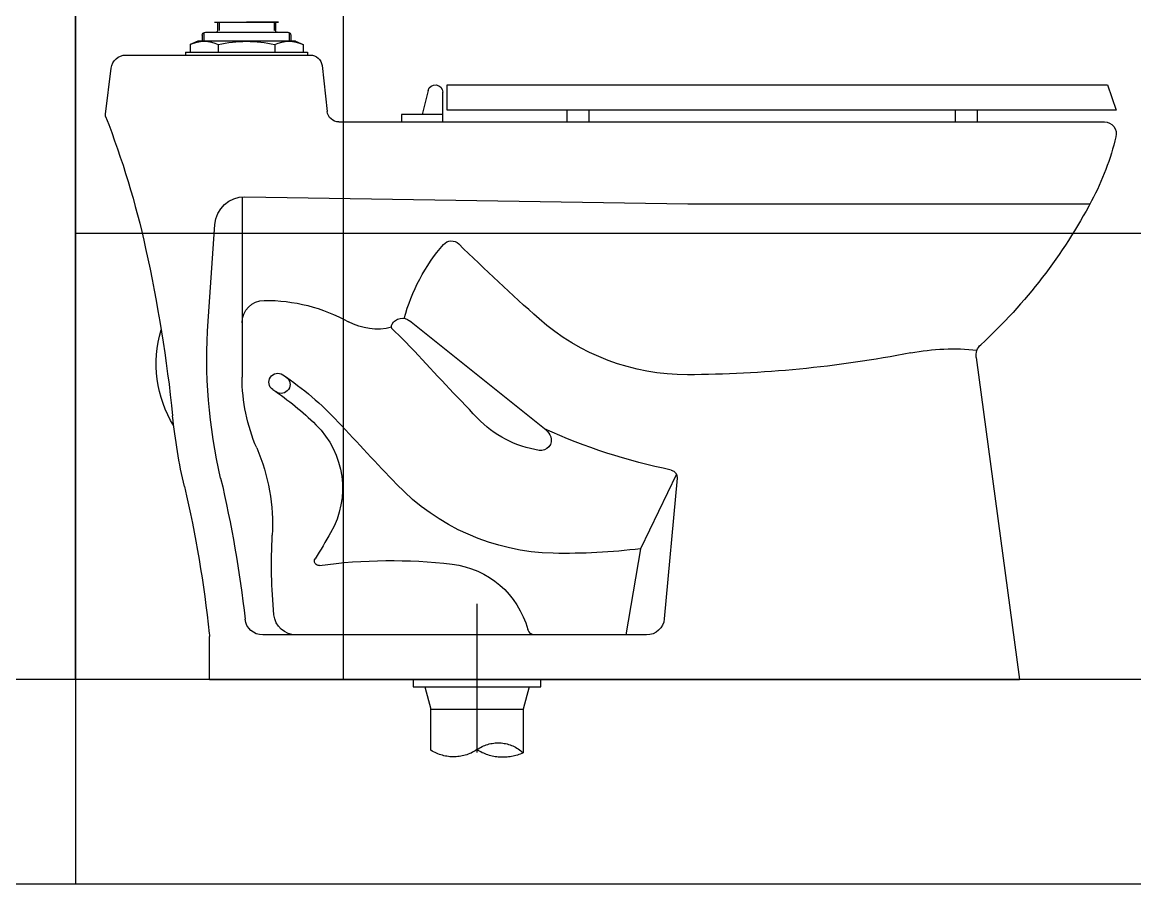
# Model space of a CAD drawing. Header units: millimetres. Extents: x 2213 to 82676, y 1050 to 28650.
# Drawn here: x 20163 to 20912, y 9450 to 10029 of the extents above; entities that cross this region are included whole.
import ezdxf

# ---------------------------------------------------------------- set-up
doc = ezdxf.new("R2010")
doc.units = ezdxf.units.MM
doc.header["$LTSCALE"] = 200
doc.linetypes.add('CEN', pattern=[62, 60, -1, 0, -1])
doc.linetypes.add('DASHED', pattern=[0.75, 0.5, -0.25])
for name, color, linetype in [('01-CEN', 1, 'CEN'), ('01HAT', 8, 'Continuous'), ('1', 1, 'Continuous'), ('2', 2, 'Continuous'), ('A-FIX', 5, 'Continuous')]:
    doc.layers.add(name, color=color, linetype=linetype)
doc.layers.add('02Waste', color=171, linetype='Continuous', plot=False)

# ---------------------------------------------------------------- blocks, each defined once
blk = doc.blocks.new('A$C657279D5')
at = {"linetype": 'Continuous'}
for p, q in [((-136.557522, 442.070796), (-115, 442.070796)), ((-115, 442.070796), (-136.557522, 442.070796)), ((-134.504425, 442.070796), (-134.504425, 436.424779)), ((-133.477876, 442.070796), (-133.477876, 436.424779)), ((-93.442478, 442.070796), (-115, 442.070796)), ((-96.522124, 442.070796), (-96.522124, 436.424779)), ((-95.495575, 442.070796), (-95.495575, 436.424779)), ((-143.743363, 435.123167), (-143.743363, 429.238938)), ((-87.283186, 435.39823), (-142.716814, 435.39823)), ((-86.256637, 435.123167), (-86.256637, 429.238938)), ((-147.849558, 429.238938), (-152.982301, 427.185841)), ((-152.982301, 427.185841), (-152.982301, 422.053097)), ((-147.849558, 429.238938), (-82.150443, 429.238938)), ((-144.769912, 433.345133), (-144.769912, 429.238938)), ((-133.991151, 427.185841), (-133.991151, 422.053097)), ((-96.00885, 427.185841), (-96.00885, 422.053097)), ((-85.230089, 433.345133), (-85.230089, 429.238938)), ((-82.150443, 429.238938), (-77.017699, 427.185841)), ((-77.017699, 427.185841), (-77.017699, 422.053097)), ((-156.061947, 422.053097), (-156.061947, 420)), ((-73.938053, 422.053097), (-156.061947, 422.053097)), ((-73.938053, 420), (-156.061947, 420)), ((-73.938053, 422.053097), (-73.938053, 420))]:
    blk.add_line(p, q, dxfattribs=at)
for p, q in [((-33.827859, 420), (-157.839693, 420)), ((-165.790773, 412.883359), (-169.20931, 382.116503)), ((-20.023202, 380.185331), (-23.90508, 411.240347)), ((-693.99997, 399.999953), (-699.99997, 382.999953)), ((-249.99997, 399.999953), (-693.99997, 399.999953)), ((-249.99997, 382.999953), (-249.99997, 399.999953)), ((-246.99997, 374.999953), (-246.99997, 394.999953)), ((-237.150882, 396.219109), (-233.073027, 379.999953)), ((-699.99997, 382.999953), (-249.99997, 382.999953)), ((-606.698238, 374.999953), (-606.698238, 382.999953)), ((-591.698238, 382.999953), (-591.698238, 374.999953)), ((-345.35123, 374.999953), (-345.35123, 382.999953)), ((-330.35123, 382.999953), (-330.35123, 374.999953)), ((-177.16038, 374.999954), (-692.000036, 374.999954)), ((-591.698238, 374.999953), (-606.698238, 374.999953)), ((-330.35123, 374.999953), (-345.35123, 374.999953)), ((-246.99997, 379.999953), (-219.332756, 379.999953)), ((-219.332756, 374.999953), (-246.99997, 374.999953)), ((-219.332756, 379.999953), (-219.332756, 374.999953)), ((-113.946962, 324.701004), (-411.842864, 320)), ((-112.000036, 324.63685), (-112.000036, 203.349451)), ((-411.842864, 320), (-682.370042, 320)), ((-89.131367, 240.960778), (-93.679975, 306.096751)), ((-316.421719, 167.806226), (-224.697653, 241.244991)), ((-605.742607, 216.504981), (-635.000036, 0)), ((-404.593386, 135.5262), (-395.992239, 40.913524)), ((-404.114296, 138.157552), (-380.000097, 88.000018)), ((-380.000097, 88.000018), (-370.000097, 29.999952)), ((-384.04152, 29.999952), (-125.914371, 29.999952)), ((-90.000036, 0), (-90.000036, 28.960461))]:
    blk.add_line(p, q)
at = {"linetype": 'DASHED'}
for p, q in [((-269.999833, 50.96864), (-269.999833, -71.44146)), ((-312.999926, -5.000101), (-312.999926, -0.000101)), ((-226.999926, -5.000101), (-312.999926, -5.000101)), ((-304.999926, -5.000101), (-300.999926, -20.000101)), ((-234.999926, -5.000101), (-238.999926, -20.000101)), ((-226.999926, -0.000101), (-226.999926, -5.000101)), ((-300.999926, -20.000101), (-300.999926, -49.287588)), ((-238.999926, -20.000101), (-300.999926, -20.000101)), ((-238.999926, -47.511743), (-238.999926, -20.000101))]:
    blk.add_line(p, q, dxfattribs=at)
blk.add_lwpolyline([(-90.000036, 0), (-635.000036, 0)])
at = {"linetype": 'Continuous'}
for centre, radius, start, end in [((-142.716814, 433.345133), 2.053097, 90, 180), ((-135.530974, 436.424779), 1.026549, 270, 0), ((-94.469027, 436.424779), 1.026549, 180, 270), ((-87.283186, 433.345133), 2.053097, 0, 90), ((-143.486726, 406.253872), 22.985066, 65.599063, 114.400937), ((-115, 340.378319), 88.860619, 90, 102.34035), ((-115, 340.378319), 88.860619, 77.65965, 90), ((-86.513275, 406.253872), 22.985066, 65.599063, 114.400937)]:
    blk.add_arc(centre, radius, start, end, dxfattribs=at)
for centre, radius, start, end in [((-157.839693, 412), 8, 90, 173.66048), ((-33.827859, 410), 10, 7.125016, 90), ((-241.99997, 394.999953), 5, 14.112777, 180), ((-177.16038, 382.999954), 8, 270, 353.659815), ((-692.000036, 366.999954), 8, 90, 193.706104096), ((538.831302, 160.827992), 599.999988, 158.705634767, 167.572687748), ((-23.000034, 379.813227), 2.999998, 338.70562882, 7.125016), ((-517.393774, 409.584096), 187.72411, 193.706108873, 207.857444471), ((-365.082435, 490.084018), 359.999998, 207.857444907, 227.373486004), ((-113.631387, 304.703494), 20, 3.994623, 90.904092), ((-1263.944151, 1318.897312), 1437.021132, 311.501648008, 314.446474427), ((-252.778981, 288.003511), 7, 41.082890399, 134.446449785), ((-340.84152, 211.227963), 123.831055, 14.8058, 41.082889132), ((929.459223, 74.747648), 999.999986, 167.572687989, 174.115480237), ((-127.977228, 140.182533), 114.817485, 89.439077432, 118.958616035), ((-127.000036, 239.995234), 15, 0, 89.439076436), ((-411.110425, 355.000001), 150.000001, 269.832959298, 311.501649209), ((-219.697622, 235.000018), 8, 30.904611401, 128.682469), ((-202.795053, 275.387679), 39.708042, 255.872047, 298.958616159), ((-443.268929, 216.230464), 355.000002, 346.840312893, 3.994623), ((-21.307335, 28.881603), 281.999854, 132.926027917, 137.115696), ((-215.407504, 237.568069), 3, 312.92602891, 30.90462136), ((-134.279118, 212.283824), 80, 328.56041, 16.569104), ((-615.65255, 217.844021), 10, 352.304754, 47.373487465), ((-590.39084, 72.433326), 149.999995, 79.005718704, 96.117607), ((-409.215393, 1004.99721), 799.999973, 259.005719701, 269.832958024), ((-3420.591013, 3185.956069), 4357.207914, 316.305883483, 317.115696), ((-21.307237, 28.881519), 211.999983, 123.832128296, 137.115691978), ((-138.264029, 198.460708), 6, 124.593577, 304.593577), ((-136.000097, 200.000018), 6, 303.832135158, 123.832120841), ((-232.000035, 203.349451), 119.999999, 336.622716735, 0), ((-21.30723, 28.881508), 199.999996, 123.832128337, 134.563317193), ((-323.443756, 226.866289), 73.689097, 279.009730855, 316.305873433), ((-3420.589013, 3185.954106), 4427.205113, 316.373899956, 317.115696754), ((-443.26894, 216.230466), 380.000013, 346.840313035, 354.115480625), ((-481.821921, 535.238063), 402.634705, 281.634677513, 294.406488), ((-310.171667, 160.000016), 10.000003, 128.682551, 160.528771604), ((-119.544813, 128.628067), 60.000001, 134.56331764, 209.868880938), ((-313.000097, 161.000018), 7, 160.528775718, 279.009733985), ((-2.522031, 104.153454), 130.000001, 156.622716771, 183.159868103), ((-399.61392, 135.978878), 5, 101.634690455, 185.194426), ((705.743526, -52.415202), 825.000047, 166.840313026, 173.523144708), ((-324.5014, 234.899198), 149.999999, 271.223111724, 316.373898867), ((705.743473, -52.415189), 799.999993, 166.840313018, 174.011563007), ((348.72508, 397.556882), 599.999445, 209.86888142, 211.8137229), ((-481.792289, 77.694818), 350.00004, 354.399210776, 3.159868385), ((-329.837827, 484.842256), 400.000019, 262.795817, 271.223111626), ((-246.209841, 18.012215), 60, 96.682243065, 164.849830331), ((-212.161425, -272.60546), 352.605413, 82.164771868, 96.682241858), ((-163.683623, 79.680095), 3, 262.164792445, 31.81369279), ((-384.04152, 41.999952), 12, 185.194426, 270), ((-148.39152, 44.999952), 15, 270, 354.399206457), ((-125.914371, 41.999952), 12, 270, 353.523141733), ((-308.950711, 34.999952), 5, 270, 344.849833799), ((-70.000008, 28.960461), 20.000028, 174.011578247, 180)]:
    blk.add_arc(centre, radius, start, end)
at = {"linetype": 'DASHED'}
for centre, radius, start, end in [((-284.238102, -66.974311), 24.367579, 56.117817695, 133.462052), ((-287.387097, -20.229695), 32.088476, 244.898193, 302.809729), ((-254.263231, -23.875274), 28.136296, 234.371247695, 302.852447)]:
    blk.add_arc(centre, radius, start, end, dxfattribs=at)

msp = doc.modelspace()

# ---------------------------------------------------------------- linework, layer by layer
at = {"layer": '01-CEN'}
msp.add_line((20199.13, 12494.97), (20199.13, 9450), dxfattribs=at)
at = {"layer": '01HAT'}
for p, q in [((20379.13, 11987.36), (20379.13, 9587.36)), ((23979.13, 9887.36), (20199.13, 9887.36))]:
    msp.add_line(p, q, dxfattribs=at)
at = {"layer": '02Waste'}
msp.add_lwpolyline([(19134.65, 9450), (24799.02, 9450), (24799.02, 12494.97), (19134.65, 12494.97), (19134.65, 9450)], dxfattribs=at)
at = {"layer": '1'}
msp.add_line((24799.02, 9587.36), (19134.65, 9587.36), dxfattribs=at)
at = {"layer": '2'}
msp.add_lwpolyline([(20199.13, 11987.36), (23979.13, 11987.36), (23979.13, 9587.36), (20199.13, 9587.36)], close=True, dxfattribs=at)

# ---------------------------------------------------------------- block references
at = {"layer": 'A-FIX', "xscale": -1}
msp.add_blockref('A$C657279D5', (20199.13, 9587.36), dxfattribs=at)

doc.saveas('drawing.dxf')
